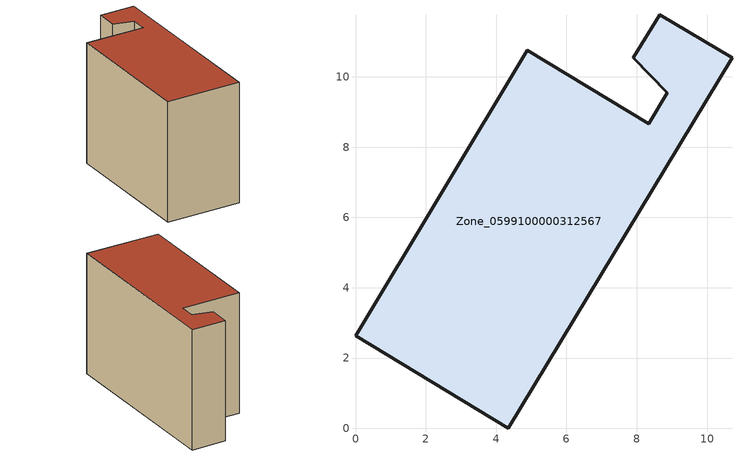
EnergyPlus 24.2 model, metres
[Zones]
Zone_0599100000312567
 floor ground (C_G): 0,2.63 4.89,10.75 8.34,8.67 8.87,9.55 7.9,10.54 8.65,11.77 10.71,10.54 4.35,0 z0
 wall outside (C_F): 4.89,10.75 0,2.63 4.35,0 10.71,10.54 8.65,11.77 7.9,10.54 8.87,9.55 8.34,8.67 4.89,10.75 z0:8.19
 roof outside (C_R): 8.87,9.55 8.34,8.67 4.89,10.75 0,2.63 4.35,0 10.71,10.54 8.65,11.77 7.9,10.54 z8.19
[BUILDING]
Pand.0599100000312567: North Axis=0; Terrain=City; Loads Convergence Tolerance Value=0.04; Temperature Convergence Tolerance Value=0.4; Solar Distribution=FullExterior; Maximum Number of Warmup Days=25; Minimum Number of Warmup Days=1
[Site:Location]
Rotterdam.The.Hague.AP_ZH_NLD Design_Conditions: Latitude=51.96; Longitude=4.45; Time Zone=1; Elevation=-4.5
[SITE:GROUNDTEMPERATURE:BUILDINGSURFACE]
18, 18, 18, 18, 18, 18, 18, 18, 18, 18, 18, 18
[MATERIAL] Thermal Absorptance=0.9; Solar Absorptance=0.7; Visible Absorptance=0.7
Name | Roughness | Thickness | Conductivity | Density | Specific Heat
G.TI.1975-1991 | MediumSmooth | 0.15 | 0.288461 | 540 | 1210
F.TI.1975-1991 | Rough | 0.3 | 0.230769 | 1920 | 840
R.TI.1975-1991 | MediumRough | 0.2 | 0.153846 | 1500 | 1000
[CONSTRUCTION]
C_G: G.TI.1975-1991
C_F: F.TI.1975-1991
C_R: R.TI.1975-1991
[ZONE]
Zone_0599100000312567: Type=1; Multiplier=1; Ceiling Height=Autocalculate; Volume=Autocalculate; Floor Area=autocalculate; Part of Total Floor Area=Yes
[ZONEINFILTRATION:DESIGNFLOWRATE]
Infil_Zone_0599100000312567: Zone or ZoneList or Space or SpaceList=Zone_0599100000312567; Schedule=AlwaysOn; Design Flow Rate Calculation Method=Flow/Area; Flow Rate per Floor Area=0.003; Constant Term Coefficient=1; Temperature Term Coefficient=0; Velocity Term Coefficient=0; Velocity Squared Term Coefficient=0
[HVACTEMPLATE:ZONE:IDEALLOADSAIRSYSTEM]
Zone_0599100000312567: Maximum Heating Supply Air Temperature=50; Minimum Cooling Supply Air Temperature=13; Maximum Heating Supply Air Humidity Ratio=0.0156; Minimum Cooling Supply Air Humidity Ratio=0.0077; Heating Limit=NoLimit; Cooling Limit=NoLimit; Dehumidification Control Type=ConstantSensibleHeatRatio; Cooling Sensible Heat Ratio=0.7; Dehumidification Setpoint=60; Humidification Control Type=None; Humidification Setpoint=30; Outdoor Air Method=None; Outdoor Air Flow Rate per Person=0.00944; Outdoor Air Flow Rate per Zone Floor Area=0; Outdoor Air Flow Rate per Zone=0; Demand Controlled Ventilation Type=None; Outdoor Air Economizer Type=NoEconomizer; Heat Recovery Type=None; Sensible Heat Recovery Effectiveness=0.7; Latent Heat Recovery Effectiveness=0.65
[ZONECONTROL:THERMOSTAT]
ThermostatControl_Zone_0599100000312567: Zone or ZoneList=Zone_0599100000312567; Control Type Schedule=DualSetpointControlType; Control 1=Thermostat_Zone_0599100000312567; Temperature Difference Between Cutout And Setpoint=0
[THERMOSTATSETPOINT:DUALSETPOINT]
Thermostat_Zone_0599100000312567: Heating Setpoint Temperature Schedule=HeatingSetpoint_Zone_0599100000312567; Cooling Setpoint Temperature Schedule=CoolingSetpoint_Zone_0599100000312567
[SCHEDULE:COMPACT]
HeatingSetpoint_Zone_0599100000312567: Through: 12/31, For: AllDays, Until: 24:00, 21
CoolingSetpoint_Zone_0599100000312567: Through: 12/31, For: AllDays, Until: 24:00, 24
DualSetpointControlType: Through: 12/31, For: AllDays, Until: 24:00, 4
AlwaysOn: Through: 12/31, For: AllDays, Until: 24:00, 1
